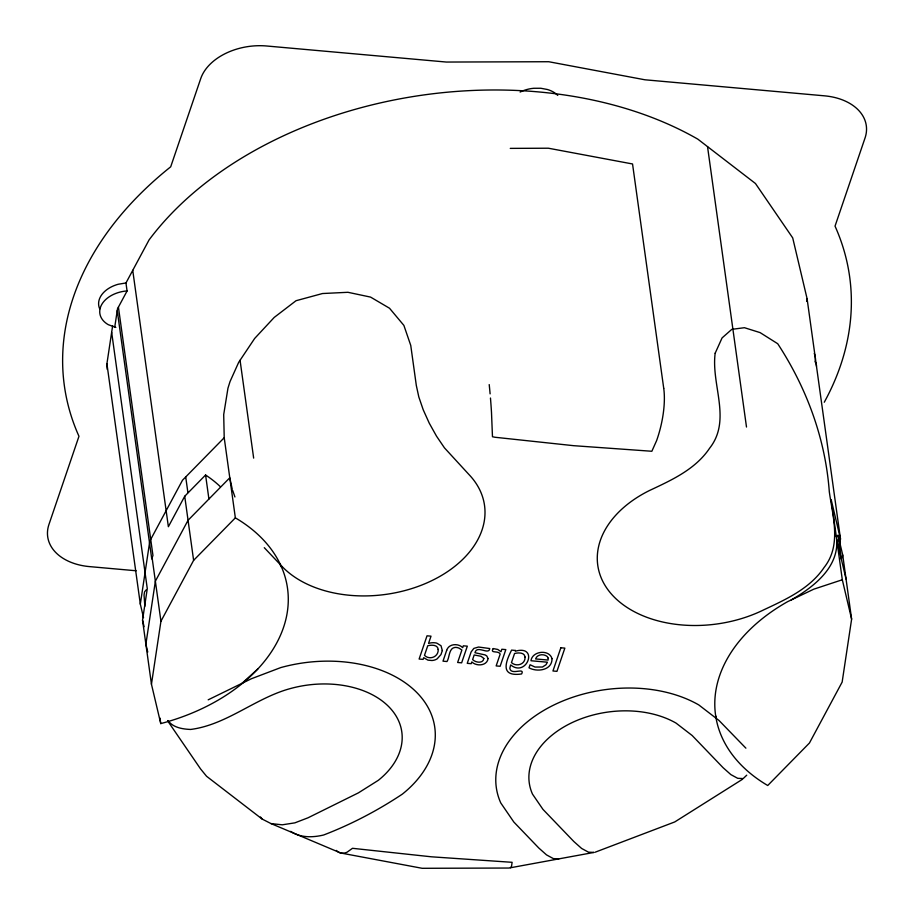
<?xml version="1.0" encoding="UTF-8"?>
<svg xmlns="http://www.w3.org/2000/svg" width="914" height="914" viewBox="0 0 914 914"><rect width="100%" height="100%" fill="white"/><g stroke="black" fill="none" stroke-linecap="round" stroke-linejoin="round"><path stroke-width="1.37" d="M107.235 369.393A352.027 238.588 -7.9 0 1 106.915 363.772L112.639 325.75M114.73 327.235L117.506 308.806L127.069 290.983L125.961 282.974L149.085 239.891A352.027 238.588 -7.9 0 1 697.862 139.179L755.455 183.508L792.712 237.903L807.085 298.661L840.492 539.009L839.463 545.852M143.532 617.681L140.322 604.108L149.793 541.134L182.492 480.238L224.216 437.726L223.702 414.579L227.963 388.176L230.042 381.549L238.668 362.367L254.663 338.454L274.223 317.421L296.033 300.717L322.505 293.531L347.926 292.297L370.57 297.096L389.513 308.235L403.885 325.407L410.752 345.412L416.316 385.468L418.806 396.927L423.216 409.78L429.249 423.159L436.504 436.149L444.467 447.871L468.825 474.389A110.011 74.56 -7.9 0 1 432.825 580.15A110.011 74.56 -7.9 0 1 282.289 566.703L264.272 547.68M224.216 437.726L235.355 517.85A174.631 118.363 -7.9 0 1 282.894 629.22A174.631 118.363 -7.9 0 1 160.761 723.591L151.45 684.232L142.538 620.138L147.28 588.65L111.657 332.285M118.42 307.093L152.946 555.449L151.758 558.934L117.243 310.577M151.45 684.232L160.933 621.257L152.021 557.163M806.674 301.392L807.085 298.661M842.308 557.769L842.719 555.027L838.058 535.353A144.583 97.992 -7.9 0 0 835.419 536.187M842.719 555.027L851.62 619.121L842.148 682.095L809.45 743.002L767.726 785.503A174.631 118.363 -7.9 0 1 787.605 601.675L813.814 589.164L842.308 579.762L831.18 499.65L840.492 539.009M220.377 486.716A144.583 97.992 -7.9 0 0 205.581 475.006L184.719 496.256L168.37 526.715L132.736 270.338M160.933 621.257L193.619 560.351L235.355 517.85M510.458 867.752L511.52 866.301L512.114 862.313L431.454 856.806L352.484 848.306L347.114 852.168A55.046 21.091 -75.4 0 1 336.329 850.431M146.114 589.93L144.549 591.906L144.046 595.083L144.846 606.279M746.738 775.175L743.185 778.579L737.712 778.317L730.857 774.604L723.088 767.691L692.172 735.519L676.017 723.077A87.63 59.387 -7.9 0 0 570.45 723.408A87.63 59.387 -7.9 0 0 532.496 794.106L542.95 809.37L573.866 841.543L581.624 848.455L588.479 852.168L593.963 852.431L508.938 868.037L422.165 868.3L340.694 853.002L271.001 823.583L262.181 819.081L206.553 776.26L200.543 768.903L167.765 721.032M241.833 683.466L257.908 668.888M742.511 779.265L674.761 821.937L595.094 852.225M791.181 599.961C813.072 587.382 838.686 567.925 836.744 539.706L846.056 579.065M208.186 699.827L251.407 678.736L280.747 667.586A120.911 81.952 -7.9 0 1 417.515 693.258A120.911 81.952 -7.9 0 1 402.331 794.14C377.699 810.535 351.273 824.394 323.647 834.996C312.611 837.647 300.455 837.887 290.663 831.363M510.263 148.376L548.389 148.217L632.545 163.972L663.724 388.301M125.961 282.974L118.18 284.265A27.5 18.634 -7.9 0 0 99.74 308.943M127.069 290.983L126.349 290.983A27.5 18.634 -7.9 0 0 101.534 304.865A27.5 18.634 -7.9 0 0 108.263 324.664L115.838 327.441M558.865 858.874L553.381 858.612L546.526 854.898L538.769 847.986L513.839 822.04L500.758 802.926A120.911 81.952 -7.9 0 1 553.119 705.368A120.911 81.952 -7.9 0 1 698.787 704.923L719.032 720.495L745.893 748.166M136.129 570.77L89.446 566.6A55 37.28 -7.9 0 1 48.956 524.453L78.97 436.286A396.402 268.67 -7.9 0 1 170.701 166.805L200.714 78.638A55 37.28 -7.9 0 1 266.671 45.997L446.34 62.049L548.743 61.729L644.884 79.781L824.554 95.833A55 37.28 -7.9 0 1 865.044 137.968L835.03 226.135A396.402 268.67 -7.9 0 1 824.268 402.24M271.001 823.583L282.255 824.816L294.879 822.851L308.018 817.802L358.368 792.884L378.293 780.339A87.63 59.387 -7.9 0 0 389.295 707.219A87.63 59.387 -7.9 0 0 290.172 688.619C255.326 698.067 226.763 724.825 190.626 729.452C182.537 729.121 173.032 727.658 167.993 720.563M260.467 816.979L262.181 819.081M279.695 564.007L281.706 567.468M232.716 490.532L234.921 496.953M715.673 715.845L716.427 718.484M842.308 579.762L851.62 619.121M142.538 620.138L144.092 626.696M147.748 652.048L145.886 644.176L155.369 581.201L188.055 520.294L229.78 477.782L232.27 489.241M838.058 535.353L841.406 559.379M707.527 146.617L746.498 427.021M240.062 360.287L253.658 458.108M205.581 475.006L208.918 499.044M185.736 477.119L187.896 492.612M184.719 496.256L193.619 560.351M159.996 718.061L160.761 723.591M106.915 363.772L140.322 604.108M520.123 92.051A27.5 18.634 -7.9 0 1 533.696 88.281L540.802 88.258L547.475 89.515A27.5 18.634 -7.9 0 1 557.757 95.41M663.724 388.313A55.046 21.091 -75.4 0 1 656.606 440.639L651.842 451.265L573.604 445.678L494.977 437.258L492.475 436.743L491.492 412.317A54.829 4.399 86.3 0 0 490.464 398.024M489.207 384.588A54.829 4.399 86.3 0 1 490.11 393.877M815.825 362.652A27.5 18.634 -7.9 0 1 816.488 366.251M814.26 353.49A27.5 18.634 -7.9 0 1 814.991 361.933M552.01 658.651C552.296 670.27 537.181 672.441 529.023 667.803L530.063 664.752L535.021 667.049L542.436 667.037L546.012 664.729L547.406 662.204L530.965 660.742C532.302 650.837 549.291 649.089 552.01 658.651M515.359 650.46L515.347 651.191C539.18 644.519 526.83 678.028 510.663 664.935L509.818 668.26L510.298 669.768C512.925 674.578 525.002 667.414 521.643 673.961C502.037 676.726 503.82 665.232 511.6 650.117L515.359 650.46M548.172 658.149L548.137 660.057L535.581 658.937C537.158 654.127 543.864 653.601 547.315 656.572L548.172 658.149M715.171 353.215C710.966 384.92 731.886 419.972 709.63 448.203C695.451 469.35 671.699 480.079 649.466 490.521A110.011 74.56 -7.9 0 0 613.454 596.282A110.011 74.56 -7.9 0 0 763.99 609.729C786.223 599.287 809.975 588.547 824.154 567.411C841.634 545.338 832.814 516.776 829.306 491.778C825.433 438.754 806.708 388.096 777.723 343.733L760.105 332.616L744.442 327.703L731.806 329.348L722.071 337.929L715.171 353.215M483.837 658.491C483.278 663.907 475.36 662.593 472.618 659.588L474.183 654.961L481.072 656.286L483.837 658.491M525.059 657.029C525.493 664.512 516.364 667.151 511.452 662.627L514.571 653.476C518.032 652.653 524.51 652.139 525.059 657.029M488.065 658.56C487.105 666.009 476.285 666.523 471.818 661.919L471.213 663.69L467.248 663.336L471.121 651.933L473.806 648.414L478.548 647.032L489.744 648.54C488.933 655.578 476.959 644.553 474.949 652.722L485.106 654.915L486.762 655.932L488.065 658.56M438.194 649.443C438.674 656.96 429.466 660.445 424.484 655.338L427.763 645.718C431.248 644.873 437.783 644.496 438.194 649.443M442.307 650.539L440.971 654.573L437.178 658.834A7.872 5.335 -7.9 0 1 431.956 660.514L427.969 660.148L423.685 657.692L423.102 659.394L419.115 659.04L427.021 635.813L431.008 636.167L428.552 643.399A11.139 7.552 -7.9 0 1 436.743 643.113L441.016 645.741L442.307 650.539M446.672 650.345L442.993 661.165L446.98 661.53C449.665 657.497 448.694 648.14 455.035 647.42A7.038 4.776 -7.9 0 1 459.285 648.3L461.878 650.037L457.64 662.479L461.639 662.833L467.317 646.164L463.318 645.81L462.69 647.66C458.257 643.033 448.694 643.616 446.672 650.345M493.217 648.574C489.55 653.887 498.576 650.174 500.187 654.081L496.153 665.918L500.141 666.272L505.819 649.603L501.832 649.248L500.986 651.728L497.822 649.466L493.217 648.574M560.853 647.763L552.947 670.99L556.946 671.344L564.852 648.129L560.853 647.763"/></g></svg>
